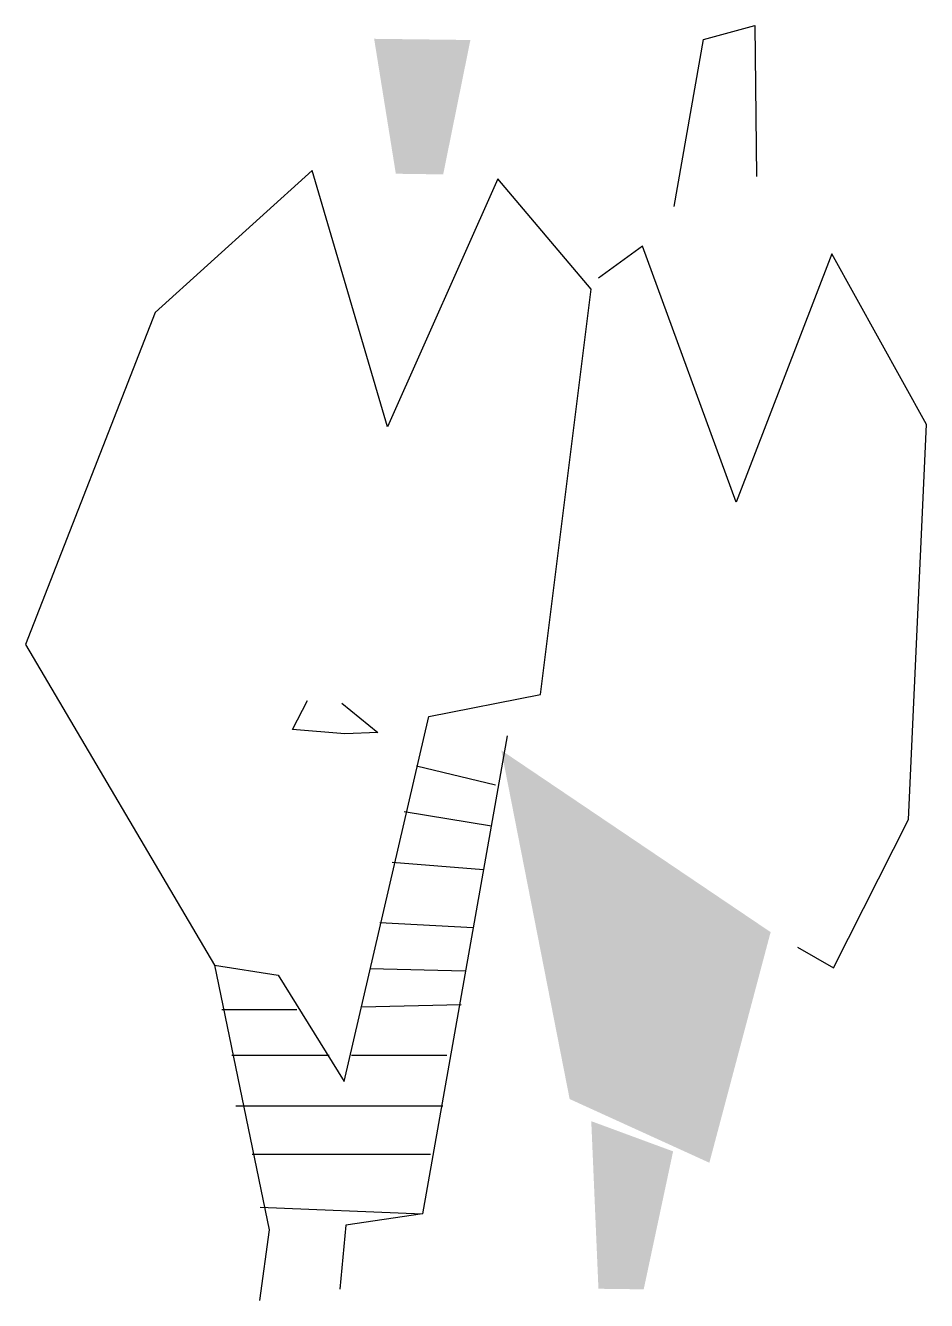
# Model space of a CAD drawing. Extents: x -0.58 to 0.62, y -0.01 to 1.69.
import ezdxf

# ---------------------------------------------------------------- set-up
doc = ezdxf.new("R2010")
doc.units = 0
doc.header["$LTSCALE"] = 10
doc.header["$MEASUREMENT"] = 0
doc.layers.get('0').update_dxf_attribs({"linetype": 'CONTINUOUS'})

msp = doc.modelspace()

# ---------------------------------------------------------------- linework, layer by layer
for p, q in [((-0.0608, 0.7047), (0.045, 0.6789)), ((-0.0771, 0.6434), (0.0395, 0.624)), ((-0.0933, 0.5756), (0.0287, 0.5659)), ((-0.1096, 0.4949), (0.0151, 0.4884)), ((-0.1232, 0.4335), (0.0043, 0.4303)), ((-0.3211, 0.3787), (-0.2208, 0.3787)), ((-0.134, 0.3819), (-0.0011, 0.3851)), ((-0.3076, 0.3173), (-0.1774, 0.3173)), ((-0.1476, 0.3173), (-0.0201, 0.3173)), ((-0.3022, 0.2495), (-0.0255, 0.2495)), ((-0.2805, 0.1849), (-0.0418, 0.1849)), ((-0.2696, 0.1139), (-0.0527, 0.1053))]:
    msp.add_line(p, q)
for points in [[(0.284, 1.4528), (0.3231, 1.6763), (0.3915, 1.6949), (0.3938, 1.4931)], [(0.4487, 0.4621), (0.497, 0.4343), (0.597, 0.6327), (0.6212, 1.1611), (0.4947, 1.3896), (0.3666, 1.0573), (0.2416, 1.3998), (0.1826, 1.3567)], [(-0.1607, 0.7885), (-0.1125, 0.749), (-0.1564, 0.7474), (-0.2266, 0.7532), (-0.2066, 0.7919)], [(0.0606, 0.7446), (-0.0527, 0.1053), (-0.1551, 0.09), (-0.1632, 0.0045)], [(-0.3308, 0.438), (-0.2575, 0.0836), (-0.2705, -0.0108)]]:
    msp.add_lwpolyline(points)
msp.add_lwpolyline([(-0.3308, 0.438), (-0.2454, 0.4244), (-0.1575, 0.282), (-0.0441, 0.7703), (0.1052, 0.7997), (0.1727, 1.3422), (0.048, 1.4899), (-0.0996, 1.1579), (-0.2003, 1.5008), (-0.41, 1.3108), (-0.5834, 0.867)], close=True)
for points in [[(-0.0883, 1.4966), (-0.025, 1.4957), (-0.1173, 1.6771), (0.0114, 1.6755)], [(0.4128, 0.482), (0.0527, 0.7253), (0.3309, 0.1735), (0.1441, 0.2587)], [(0.2824, 0.1887), (0.173, 0.2291), (0.2431, 0.0041), (0.1826, 0.0049)]]:
    msp.add_solid(points)

doc.saveas('drawing.dxf')
